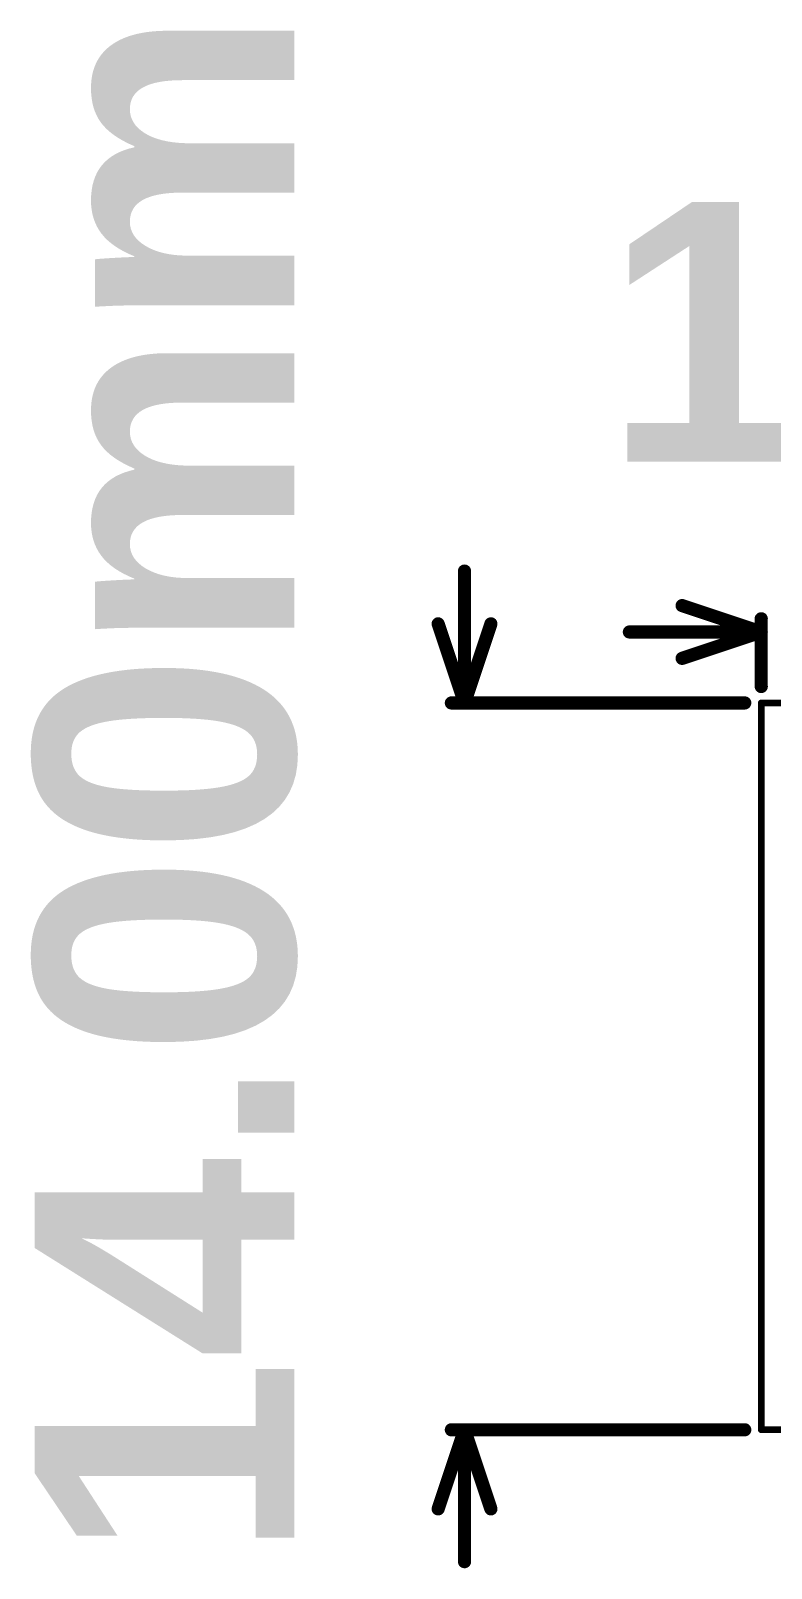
# Model space of a CAD drawing. Header units: inches. Extents: x -14.1 to 26.4, y -2.7 to 26.9.
# Drawn here: x -14.07 to 0.19, y -2.67 to 26.95 of the extents above; entities that cross this region are included whole.
import ezdxf

# ---------------------------------------------------------------- set-up
doc = ezdxf.new("R2010")
doc.units = ezdxf.units.IN
doc.layers.add('Board Outline', color=216, linetype='Continuous')
doc.layers.add('Top Overlay', color=2, linetype='Continuous')
doc.styles.add('Arial_Bold', font='', dxfattribs={"height": 0.2})
doc.styles.get('Arial_Bold').set_extended_font_data('Arial', bold=True)

msp = doc.modelspace()

# ---------------------------------------------------------------- linework, layer by layer
at = {"layer": 'Board Outline', "const_width": 0.127}
for points in [[(0, 14), (13, 14)], [(0, 0), (0, 14)], [(0, 0), (13, 0)]]:
    msp.add_lwpolyline(points, dxfattribs=at)
at = {"layer": 'Board Outline', "const_width": 0.0635}
for points in [[(-0.032, 14, 1), (0.032, 14, 1)], [(-0.032, 14, 1), (0.032, 14, 1)], [(-0.032, 0, 1), (0.032, 0, 1)], [(-0.032, 0, 1), (0.032, 0, 1)]]:
    msp.add_lwpolyline(points, format="xyb", close=True, dxfattribs=at)
at = {"layer": 'Top Overlay', "const_width": 0.254}
for points in [[(-5.715, 14), (-5.715, 16.54)], [(-1.524, 15.875), (0, 15.367)], [(0, 14.317), (0, 15.621)], [(-6.223, 15.524), (-5.715, 14)], [(-5.715, 14), (-5.207, 15.524)], [(-2.54, 15.367), (0, 15.367)], [(-1.524, 14.859), (0, 15.367)], [(-5.969, 14), (-0.318, 14)], [(-6.223, -1.524), (-5.715, 0)], [(-5.969, 0), (-0.318, 0)], [(-5.715, 0), (-5.207, -1.524)], [(-5.715, -2.54), (-5.715, 0)]]:
    msp.add_lwpolyline(points, dxfattribs=at)
at = {"layer": 'Top Overlay', "const_width": 0.127}
for points in [[(-5.779, 16.54, 1), (-5.652, 16.54, 1)], [(-1.587, 15.875, 1), (-1.46, 15.875, 1)], [(-0.064, 15.621, 1), (0.064, 15.621, 1)], [(-6.286, 15.524, 1), (-6.16, 15.524, 1)], [(-5.27, 15.524, 1), (-5.144, 15.524, 1)], [(-2.603, 15.367, 1), (-2.477, 15.367, 1)], [(-0.064, 15.367, 1), (0.064, 15.367, 1)], [(-0.064, 15.367, 1), (0.064, 15.367, 1)], [(-0.064, 15.367, 1), (0.064, 15.367, 1)], [(-1.587, 14.859, 1), (-1.46, 14.859, 1)], [(-0.064, 14.317, 1), (0.064, 14.317, 1)], [(-6.032, 14, 1), (-5.905, 14, 1)], [(-5.779, 14, 1), (-5.652, 14, 1)], [(-5.779, 14, 1), (-5.652, 14, 1)], [(-5.779, 14, 1), (-5.652, 14, 1)], [(-0.381, 14, 1), (-0.254, 14, 1)], [(-6.032, 0, 1), (-5.905, 0, 1)], [(-5.779, 0, 1), (-5.652, 0, 1)], [(-5.779, 0, 1), (-5.652, 0, 1)], [(-5.779, 0, 1), (-5.652, 0, 1)], [(-0.381, 0, 1), (-0.254, 0, 1)], [(-6.286, -1.524, 1), (-6.16, -1.524, 1)], [(-5.27, -1.524, 1), (-5.144, -1.524, 1)], [(-5.779, -2.54, 1), (-5.652, -2.54, 1)]]:
    msp.add_lwpolyline(points, format="xyb", close=True, dxfattribs=at)

# ---------------------------------------------------------------- texts
at = {"layer": 'Top Overlay', "style": 'Arial_Bold'}
msp.add_text('14.00mm', height=5, rotation=90, dxfattribs=at).set_placement((-8.996, -2.517))
msp.add_text('13.00mm', height=5, dxfattribs=at).set_placement((-3.017, 18.648))

doc.saveas('drawing.dxf')
